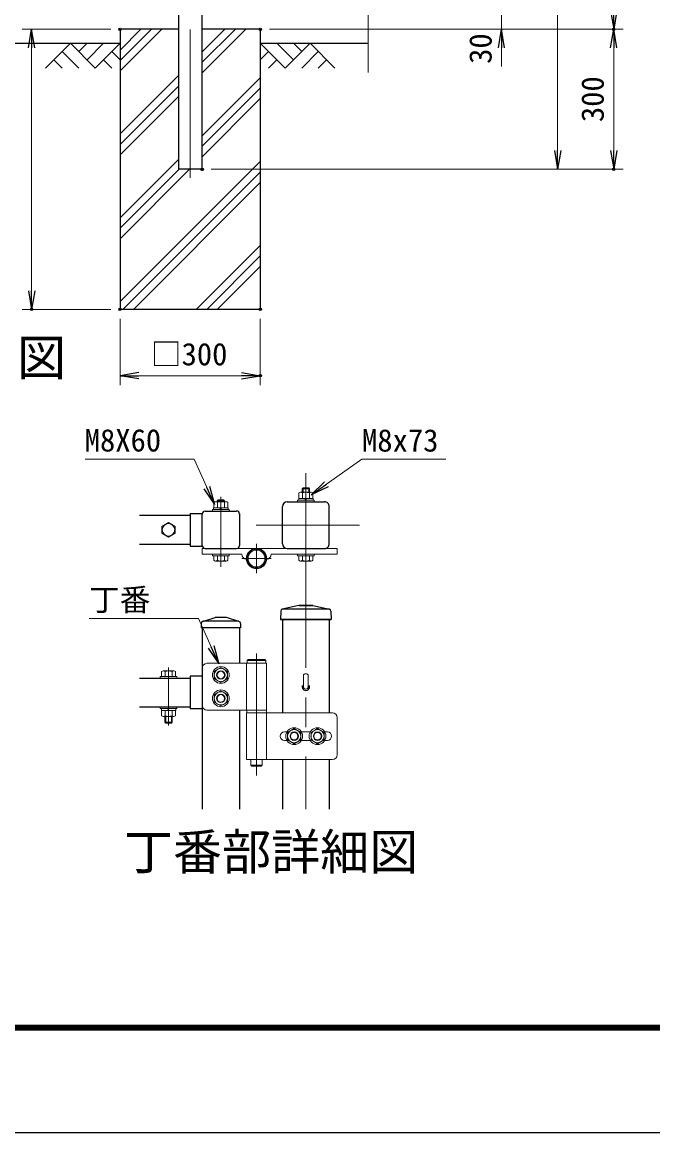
# Model space of a CAD drawing. Units: millimetres, scale not verified. Extents: x -4200 to 4200, y -2970 to 2970.
# Drawn here: x -1950 to -601, y -2970 to -592 of the extents above; entities that cross this region are included whole.
import ezdxf
from ezdxf.enums import TextEntityAlignment as Align

# ---------------------------------------------------------------- set-up
doc = ezdxf.new("R2010")
doc.units = ezdxf.units.MM
doc.header["$LTSCALE"] = 10
doc.header["$PDMODE"] = 32
doc.header["$PDSIZE"] = 5
doc.linetypes.add('USER1', pattern=[50.8, 31.75, -6.35, 6.35, -6.35])
for name, color, linetype, lineweight in [('0-0_D-TTL-TXT', 7, 'Continuous', 25), ('0-1_D-STR3', 3, 'Continuous', 13), ('0-2_D-BMK', 2, 'USER1', 13), ('0-3_D-STR1', 1, 'Continuous', 25), ('0-4_LAYER04', 7, 'Continuous', 25), ('0-5_D-BGD', 7, 'Continuous', 25), ('0-6_D-STR-TXT', 7, 'Continuous', 25), ('0-7_D-STR-DIM', 7, 'Continuous', 13), ('0-8_0', 7, 'Continuous', 25), ('0-9_Defpoints', 6, 'Continuous', 25), ('0-A_D-DCR-HCH', 7, 'Continuous', 13), ('0-B_D-STR2', 7, 'Continuous', 13), ('0-D_D-TTL', 7, 'Continuous', 25)]:
    doc.layers.add(name, color=color, linetype=linetype, lineweight=lineweight)
doc.styles.add('ＭＳ ゴシック', font='')
doc.styles.get('ＭＳ ゴシック').set_extended_font_data('MS Gothic')

# ---------------------------------------------------------------- blocks, each defined once
blk = doc.blocks.new('_Open')
at = {"layer": '0-8_0'}
blk.add_line((-10, 1.667), (0, 0), dxfattribs=at)
blk.add_lwpolyline([(-10, -1.667), (0, 0), (-10, 0)], dxfattribs=at)

msp = doc.modelspace()

# ---------------------------------------------------------------- linework, layer by layer
at = {"layer": '0-1_D-STR3'}
for p, q in [((-1351.06, -1590.85), (-1349.06, -1588.85)), ((-1351.06, -1598.64), (-1351.06, -1590.85)), ((-1337.06, -1598.64), (-1337.06, -1588.85)), ((-1335.06, -1598.64), (-1335.06, -1590.85)), ((-1533.06, -1616.85), (-1531.06, -1614.85)), ((-1533.06, -1618.64), (-1533.06, -1616.85)), ((-1519.06, -1618.64), (-1519.06, -1614.85)), ((-1517.06, -1618.64), (-1517.06, -1616.85)), ((-1361.06, -1618.84), (-1361.06, -1615.64)), ((-1361.06, -1615.64), (-1325.06, -1615.64)), ((-1358.46, -1615.64), (-1327.66, -1615.64)), ((-1358.06, -1611.64), (-1358.06, -1600.04)), ((-1358.06, -1611.64), (-1328.06, -1611.64)), ((-1354.61, -1598.64), (-1331.52, -1598.64)), ((-1350.56, -1611.64), (-1350.56, -1600.04)), ((-1345.19, -1615.64), (-1342.88, -1611.64)), ((-1343.81, -1615.64), (-1341.5, -1611.64)), ((-1335.56, -1611.64), (-1335.56, -1600.04)), ((-1328.06, -1611.64), (-1328.06, -1600.04)), ((-1327.66, -1615.64), (-1327.66, -1611.64)), ((-1325.06, -1618.84), (-1325.06, -1615.64)), ((-1543.06, -1638.84), (-1543.06, -1635.64)), ((-1543.06, -1635.64), (-1507.06, -1635.64)), ((-1507.06, -1638.84), (-1543.06, -1638.84)), ((-1540.46, -1635.64), (-1509.66, -1635.64)), ((-1540.06, -1631.64), (-1540.06, -1620.04)), ((-1540.06, -1631.64), (-1510.06, -1631.64)), ((-1536.61, -1618.64), (-1513.52, -1618.64)), ((-1532.56, -1631.64), (-1532.56, -1620.04)), ((-1527.19, -1635.64), (-1524.88, -1631.64)), ((-1525.81, -1635.64), (-1523.5, -1631.64)), ((-1517.56, -1631.64), (-1517.56, -1620.04)), ((-1510.06, -1631.64), (-1510.06, -1620.04)), ((-1509.66, -1635.64), (-1509.66, -1631.64)), ((-1507.06, -1638.84), (-1507.06, -1635.64)), ((-1325.06, -1618.84), (-1361.06, -1618.84)), ((-1637.06, -1663.39), (-1651.06, -1671.47)), ((-1637.06, -1663.39), (-1623.06, -1671.47)), ((-1651.06, -1671.47), (-1651.06, -1686.31)), ((-1637.06, -1694.39), (-1651.06, -1686.31)), ((-1637.06, -1694.39), (-1623.06, -1686.31)), ((-1623.06, -1671.47), (-1623.06, -1686.31)), ((-1276.26, -1718.84), (-1565.06, -1718.84)), ((-1543.06, -1730.84), (-1507.06, -1730.84)), ((-1543.06, -1734.84), (-1543.06, -1730.84)), ((-1543.06, -1734.84), (-1507.06, -1734.84)), ((-1540.06, -1743.68), (-1540.06, -1734.84)), ((-1540.06, -1734.84), (-1510.06, -1734.84)), ((-1532.57, -1743.68), (-1532.57, -1734.84)), ((-1517.54, -1743.68), (-1517.54, -1734.84)), ((-1510.06, -1743.68), (-1510.06, -1734.84)), ((-1507.06, -1734.84), (-1507.06, -1730.84)), ((-1361.06, -1730.84), (-1325.06, -1730.84)), ((-1361.06, -1734.84), (-1361.06, -1730.84)), ((-1361.06, -1734.84), (-1325.06, -1734.84)), ((-1358.06, -1743.68), (-1358.06, -1734.84)), ((-1358.06, -1734.84), (-1328.06, -1734.84)), ((-1350.57, -1743.68), (-1350.57, -1734.84)), ((-1335.54, -1743.68), (-1335.54, -1734.84)), ((-1328.06, -1743.68), (-1328.06, -1734.84)), ((-1325.06, -1734.84), (-1325.06, -1730.84)), ((-1536.31, -1745.84), (-1513.8, -1745.84)), ((-1354.31, -1745.84), (-1331.8, -1745.84)), ((-1427.06, -1964.79), (-1555.06, -1964.79)), ((-1470.26, -1964.79), (-1470.26, -2064.79)), ((-1428.66, -1958.79), (-1468.66, -1958.79)), ((-1428.66, -1964.79), (-1468.66, -1964.79)), ((-1430.66, -1956.79), (-1466.66, -1956.79)), ((-1427.06, -1964.79), (-1427.06, -2064.79)), ((-1655.06, -1993.09), (-1655.06, -1996.29)), ((-1619.06, -1993.09), (-1655.06, -1993.09)), ((-1619.06, -1996.29), (-1655.06, -1996.29)), ((-1652.06, -1993.09), (-1652.06, -1982.19)), ((-1652.06, -1993.09), (-1622.06, -1993.09)), ((-1648.31, -1981.08), (-1625.81, -1981.08)), ((-1644.56, -1993.09), (-1644.56, -1982.19)), ((-1629.56, -1993.09), (-1629.56, -1982.19)), ((-1622.06, -1993.09), (-1622.06, -1982.19)), ((-1619.06, -1993.09), (-1619.06, -1996.29)), ((-1565.06, -1974.79), (-1565.06, -2054.79)), ((-1348.26, -1990.45), (-1348.26, -2014.79)), ((-1337.86, -1990.45), (-1337.86, -2014.79)), ((-1655.06, -2058.29), (-1655.06, -2061.49)), ((-1619.06, -2058.29), (-1655.06, -2058.29)), ((-1619.06, -2061.49), (-1655.06, -2061.49)), ((-1652.06, -2065.49), (-1652.06, -2077.38)), ((-1644.56, -2065.49), (-1644.56, -2077.38)), ((-1639.2, -2065.49), (-1636.89, -2061.49)), ((-1637.81, -2065.49), (-1635.5, -2061.49)), ((-1629.56, -2065.49), (-1629.56, -2077.38)), ((-1622.06, -2065.49), (-1622.06, -2077.38)), ((-1619.06, -2058.29), (-1619.06, -2061.49)), ((-1555.06, -2064.79), (-1427.06, -2064.79)), ((-1469.66, -2064.79), (-1427.66, -2064.79)), ((-1427.66, -2064.79), (-1427.66, -2070.79)), ((-1625.81, -2078.49), (-1648.31, -2078.49)), ((-1645.06, -2091.09), (-1645.06, -2078.49)), ((-1643.06, -2093.09), (-1645.06, -2091.09)), ((-1629.06, -2091.09), (-1645.06, -2091.09)), ((-1643.06, -2093.09), (-1643.06, -2078.49)), ((-1631.06, -2093.09), (-1631.06, -2078.49)), ((-1629.06, -2091.09), (-1631.06, -2093.09)), ((-1629.06, -2091.09), (-1629.06, -2078.49)), ((-1470.26, -2070.79), (-1286.26, -2070.79)), ((-1470.26, -2070.79), (-1470.26, -2170.79)), ((-1427.06, -2070.79), (-1427.06, -2170.79)), ((-1276.26, -2080.79), (-1276.26, -2160.79)), ((-1643.06, -2093.09), (-1631.06, -2093.09)), ((-1389.06, -2111.79), (-1383.64, -2111.79)), ((-1352.47, -2111.79), (-1333.64, -2111.79)), ((-1302.47, -2111.79), (-1297.06, -2111.79)), ((-1398.06, -2120.79), (-1397.96, -2120.79)), ((-1389.06, -2129.79), (-1383.64, -2129.79)), ((-1352.47, -2129.79), (-1333.64, -2129.79)), ((-1302.47, -2129.79), (-1297.06, -2129.79)), ((-1288.06, -2120.79), (-1287.96, -2120.79)), ((-1286.26, -2170.79), (-1470.26, -2170.79)), ((-1460.66, -2170.79), (-1460.66, -2182.79)), ((-1458.66, -2184.79), (-1460.66, -2182.79)), ((-1436.66, -2182.79), (-1460.66, -2182.79)), ((-1438.66, -2184.79), (-1458.66, -2184.79)), ((-1438.66, -2184.79), (-1436.66, -2182.79)), ((-1436.66, -2170.79), (-1436.66, -2182.79))]:
    msp.add_line(p, q, dxfattribs=at)
for points in [[(-1351.06, -1590.85), (-1335.06, -1590.85), (-1337.06, -1588.85)], [(-1349.06, -1598.64), (-1349.06, -1588.85), (-1337.06, -1588.85)], [(-1533.06, -1616.85), (-1517.06, -1616.85), (-1519.06, -1614.85)], [(-1531.06, -1618.64), (-1531.06, -1614.85), (-1519.06, -1614.85)], [(-1358.46, -1615.64), (-1358.46, -1611.64), (-1327.66, -1611.64)], [(-1540.46, -1635.64), (-1540.46, -1631.64), (-1509.66, -1631.64)], [(-1565.06, -1718.84), (-1565.06, -1730.84), (-1480.01, -1730.84)], [(-1417.31, -1730.84), (-1276.26, -1730.84), (-1276.26, -1718.84)], [(-1466.66, -1956.79), (-1468.66, -1958.79), (-1468.66, -1964.79)], [(-1430.66, -1956.79), (-1428.66, -1958.79), (-1428.66, -1964.79)], [(-1652.46, -2065.49), (-1621.66, -2065.49), (-1621.66, -2061.49)], [(-1652.46, -2065.49), (-1652.46, -2061.49), (-1621.66, -2061.49)], [(-1469.66, -2064.79), (-1469.66, -2070.79), (-1427.66, -2070.79)]]:
    msp.add_lwpolyline(points, dxfattribs=at)
for points in [[(-1525.06, -1973.59), (-1539.09, -1981.69), (-1539.09, -1997.89), (-1525.06, -2005.99), (-1511.03, -1997.89), (-1511.03, -1981.69)], [(-1525.06, -2023.59), (-1539.09, -2031.69), (-1539.09, -2047.89), (-1525.06, -2055.99), (-1511.03, -2047.89), (-1511.03, -2031.69)], [(-1368.06, -2104.59), (-1382.09, -2112.69), (-1382.09, -2128.89), (-1368.06, -2136.99), (-1354.03, -2128.89), (-1354.03, -2112.69)], [(-1318.06, -2104.59), (-1332.09, -2112.69), (-1332.09, -2128.89), (-1318.06, -2136.99), (-1304.03, -2128.89), (-1304.03, -2112.69)]]:
    msp.add_lwpolyline(points, close=True, dxfattribs=at)
for centre, radius in [((-1637.06, -1678.89), 13.42), ((-1448.66, -1740.44), 21.6), ((-1448.66, -1740.44), 20), ((-1448.66, -1740.44), 18), ((-1525.06, -1989.79), 18), ((-1525.06, -1989.79), 14.07), ((-1525.06, -1989.79), 9), ((-1525.06, -1989.79), 8), ((-1525.06, -2039.79), 18), ((-1525.06, -2039.79), 14.07), ((-1525.06, -2039.79), 9), ((-1525.06, -2039.79), 8), ((-1368.06, -2120.79), 18), ((-1368.06, -2120.79), 14.07), ((-1368.06, -2120.79), 9), ((-1368.06, -2120.79), 8), ((-1318.06, -2120.79), 18), ((-1318.06, -2120.79), 14.07), ((-1318.06, -2120.79), 9), ((-1318.06, -2120.79), 8)]:
    msp.add_circle(centre, radius, dxfattribs=at)
for centre, radius, start, end in [((-1354.31, -1604.33), 5.7, 48.83491, 131.16509), ((-1343.06, -1619.43), 20.79, 68.85295, 111.14705), ((-1331.81, -1604.34), 5.7, 48.86505, 131.13495), ((-1536.31, -1624.33), 5.7, 48.83491, 131.16509), ((-1525.06, -1639.43), 20.79, 68.85295, 111.14705), ((-1513.81, -1624.34), 5.7, 48.86505, 131.13495), ((-1468.01, -1730.84), 12, 180, 259.73982), ((-1429.31, -1730.84), 12, 280.26018, 0), ((-1536.31, -1741.52), 4.32, 210, 330), ((-1525.06, -1731.69), 14.16, 237.93138, 302.06862), ((-1513.8, -1741.52), 4.32, 210, 330), ((-1354.31, -1741.52), 4.32, 210, 330), ((-1343.06, -1731.69), 14.16, 237.93138, 302.06862), ((-1331.8, -1741.52), 4.32, 210, 330), ((-1555.06, -1974.79), 10, 90, 180), ((-1648.31, -1987.99), 6.91, 57.13278, 122.86722), ((-1637.06, -2007.06), 25.98, 73.22135, 106.77865), ((-1625.81, -1987.99), 6.91, 57.13278, 122.86722), ((-1343.06, -2014.79), 5.2, 180, 0), ((-1555.06, -2054.79), 10, 180, 270), ((-1648.31, -2071.58), 6.91, 237.13278, 302.86722), ((-1637.06, -2052.51), 25.98, 253.22135, 286.77865), ((-1625.81, -2071.58), 6.91, 237.13278, 302.86722), ((-1286.26, -2080.79), 10, 0, 90), ((-1389.06, -2120.79), 9, 90, 180), ((-1297.06, -2120.79), 9, 0, 90), ((-1389.06, -2120.79), 9, 180, 270), ((-1297.06, -2120.79), 9, 270, 0), ((-1286.26, -2160.79), 10, 270, 0)]:
    msp.add_arc(centre, radius, start, end, dxfattribs=at)
msp.add_ellipse((-1343.06, -1990.48), major_axis=(-5.2, 0), ratio=0.649974, start_param=3.1415927, end_param=6.2831853, dxfattribs=at)
at = {"layer": '0-2_D-BMK'}
for p, q in [((-1590.61, 1424.07), (-1590.61, -937.01)), ((-1343.06, -1656.62), (-1343.06, -1557.61)), ((-1525.06, -1758.47), (-1525.06, -1608.49)), ((-1343.06, -1656.62), (-1343.06, -2277.29)), ((-1228.66, -1668.84), (-1449.52, -1668.85)), ((-1448.66, -1771.82), (-1448.66, -1709.07)), ((-1417.28, -1740.44), (-1480.03, -1740.44)), ((-1448.55, -1943.72), (-1448.55, -2204.67)), ((-1637.06, -2097.98), (-1637.06, -1973.8))]:
    msp.add_line(p, q, dxfattribs=at)
at = {"layer": '0-3_D-STR1'}
for p, q in [((-1615.61, -444.51), (-1615.61, -907.01)), ((-1565.61, -444.51), (-1565.61, -907.01)), ((-1565.61, -907.01), (-1615.61, -907.01)), ((-1558.66, -1638.84), (-1491.46, -1638.84)), ((-1393.06, -1708.64), (-1393.06, -1629.04)), ((-1382.86, -1618.84), (-1303.26, -1618.84)), ((-1293.06, -1708.64), (-1293.06, -1629.04)), ((-1699.24, -1647.84), (-1591.06, -1647.84)), ((-1591.06, -1643.99), (-1591.06, -1713.79)), ((-1591.06, -1643.99), (-1565.06, -1643.99)), ((-1565.06, -1712.44), (-1565.06, -1645.34)), ((-1485.06, -1643.84), (-1485.06, -1712.44)), ((-1699.24, -1709.84), (-1591.06, -1709.84)), ((-1591.06, -1713.79), (-1565.06, -1713.79)), ((-1558.66, -1718.84), (-1491.46, -1718.84)), ((-1382.86, -1718.84), (-1303.26, -1718.84)), ((-1396.74, -1852.79), (-1397.06, -1870.79)), ((-1396.74, -1852.79), (-1397.06, -1870.79)), ((-1358.06, -1840.79), (-1393.64, -1848.96)), ((-1358.06, -1840.79), (-1393.64, -1848.96)), ((-1293.23, -1848.79), (-1392.88, -1848.79)), ((-1358.06, -1840.79), (-1328.06, -1840.79)), ((-1328.06, -1840.79), (-1358.06, -1840.79)), ((-1328.06, -1840.79), (-1292.47, -1848.96)), ((-1328.06, -1840.79), (-1292.47, -1848.96)), ((-1289.37, -1852.79), (-1289.06, -1870.79)), ((-1563.67, -1875), (-1537.06, -1866.78)), ((-1487.13, -1874.78), (-1562.26, -1874.78)), ((-1513.06, -1866.78), (-1537.06, -1866.78)), ((-1486.44, -1875), (-1513.06, -1866.78)), ((-1397.06, -1870.79), (-1289.06, -1870.79)), ((-1289.06, -1870.79), (-1397.06, -1870.79)), ((-1393.06, -1870.79), (-1393.06, -2070.79)), ((-1293.06, -1870.79), (-1293.06, -2070.79)), ((-1567.06, -1879.58), (-1567.06, -1888.78)), ((-1483.06, -1888.78), (-1567.06, -1888.78)), ((-1565.06, -1888.78), (-1565.06, -2277.29)), ((-1485.06, -1888.78), (-1485.06, -1964.75)), ((-1483.06, -1879.58), (-1483.06, -1888.78)), ((-1699.24, -1996.29), (-1591.06, -1996.29)), ((-1591.06, -1992.29), (-1591.06, -2062.29)), ((-1565.06, -1992.29), (-1591.06, -1992.29)), ((-1699.24, -2058.29), (-1591.06, -2058.29)), ((-1565.06, -2062.29), (-1591.06, -2062.29)), ((-1485.06, -2064.75), (-1485.06, -2277.29)), ((-1393.06, -2170.79), (-1393.06, -2277.29)), ((-1293.06, -2170.79), (-1293.06, -2277.29))]:
    msp.add_line(p, q, dxfattribs=at)
for centre, radius, start, end in [((-1558.66, -1645.24), 6.4, 90.00001, 179.99999), ((-1491.46, -1645.24), 6.4, 359.9993, 90.00003), ((-1382.86, -1629.04), 10.2, 90.00031, 179.99985), ((-1303.26, -1629.04), 10.2, 0, 90.00028), ((-1382.86, -1708.64), 10.2, 179.99984, 269.99973), ((-1303.26, -1708.64), 10.2, 269.9997, 0), ((-1558.66, -1712.44), 6.4, 179.99928, 270.00003), ((-1491.46, -1712.44), 6.4, 270, 359.99916), ((-1392.74, -1852.86), 4, 102.93782, 179), ((-1392.74, -1852.86), 4, 102.93782, 179), ((-1293.37, -1852.86), 4, 1, 77.06218), ((-1562.26, -1879.58), 4.8, 90, 180), ((-1487.86, -1879.58), 4.8, 0, 72.84994), ((-1343.06, -2014.79), 8, 162.5424, 17.4576)]:
    msp.add_arc(centre, radius, start, end, dxfattribs=at)
at = {"layer": '0-4_LAYER04'}
for p, q in [((-1740.61, -607.01), (-1740.61, -1207.01)), ((-1615.61, -607.01), (-1740.61, -607.01)), ((-1440.61, -607.01), (-1565.61, -607.01)), ((-1440.61, -607.01), (-1440.61, -1207.01)), ((-1440.61, -1207.01), (-1740.61, -1207.01))]:
    msp.add_line(p, q, dxfattribs=at)
at = {"layer": '0-5_D-BGD'}
for p, q in [((-2470.61, -637.01), (-1740.61, -637.01)), ((-1440.61, -637.01), (-1209.92, -637.01))]:
    msp.add_line(p, q, dxfattribs=at)
at = {"layer": '0-6_D-STR-TXT', "lineweight": 13}
for points in [[(-1815.81, -1527.62), (-1582.22, -1527.62), (-1539.62, -1622.81)], [(-1043.71, -1527.83), (-1223.02, -1527.83), (-1330.17, -1603.19)], [(-1806.58, -1869.04), (-1572.99, -1869.04), (-1530.39, -1964.23)]]:
    msp.add_lwpolyline(points, dxfattribs=at)
at = {"layer": '0-7_D-STR-DIM'}
for p, q in [((-804.29, -867.01), (-804.29, 1287.99)), ((-924.29, -607.01), (-924.29, -577.01)), ((-1760.61, -607.01), (-1950.03, -607.01)), ((-1420.61, -607.01), (-664.29, -607.01)), ((-1420.61, -607.01), (-664.29, -607.01)), ((-1420.61, -607.01), (-904.29, -607.01)), ((-1930.03, -647.01), (-1930.03, -1167.01)), ((-924.29, -647.01), (-924.29, -687.01)), ((-684.29, -647.01), (-684.29, -867.01)), ((-1545.61, -907.01), (-664.29, -907.01)), ((-1544.84, -907.01), (-784.29, -907.01)), ((-1760.61, -1207.01), (-1950.03, -1207.01)), ((-1740.61, -1227.01), (-1740.61, -1368.95)), ((-1440.61, -1227.01), (-1440.61, -1368.95)), ((-1700.61, -1348.95), (-1480.61, -1348.95))]:
    msp.add_line(p, q, dxfattribs=at)
at = {"layer": '0-9_Defpoints'}
for p in [(-1740.61, -607.01), (-1440.61, -607.01), (-1440.61, -607.01), (-684.29, -607.01), (-1565.61, -907.01), (-1564.84, -907.01), (-684.29, -907.01), (-1930.03, -1207.01), (-1740.61, -1207.01), (-1740.61, -1207.01), (-1440.61, -1207.01), (-1440.61, -1348.95)]:
    msp.add_point(p, dxfattribs=at)
at = {"layer": '0-A_D-DCR-HCH'}
for p, q in [((-1740.61, -696.45), (-1651.17, -607.01)), ((-1740.61, -674), (-1673.62, -607.01)), ((-1740.61, -651.55), (-1696.07, -607.01)), ((-1565.61, -701.05), (-1471.56, -607.01)), ((-1565.61, -678.6), (-1494.01, -607.01)), ((-1565.61, -656.15), (-1516.46, -607.01)), ((-1847.03, -637.01), (-1900.24, -690.22)), ((-1847.03, -637.01), (-1793.82, -690.22)), ((-1829.29, -654.75), (-1811.56, -637.01)), ((-1811.56, -672.49), (-1776.08, -637.01)), ((-1793.82, -690.22), (-1740.61, -637.01)), ((-1277.06, -637.01), (-1440.61, -637.01)), ((-1387.4, -690.22), (-1440.61, -637.01)), ((-1369.66, -672.49), (-1405.13, -637.01)), ((-1334.18, -637.01), (-1387.4, -690.22)), ((-1351.83, -654.84), (-1369.66, -637.01)), ((-1334.18, -637.01), (-1280.97, -690.22)), ((-1864.77, -654.75), (-1829.13, -690.22)), ((-1758.34, -654.75), (-1740.61, -672.4)), ((-1422.87, -654.75), (-1440.61, -672.41)), ((-1316.45, -654.75), (-1352.08, -690.22)), ((-1882.51, -672.49), (-1864.69, -690.22)), ((-1776.08, -672.49), (-1758.26, -690.22)), ((-1405.13, -672.49), (-1422.95, -690.22)), ((-1298.71, -672.49), (-1316.53, -690.22)), ((-1740.61, -831.16), (-1615.61, -706.15)), ((-1565.61, -835.76), (-1440.61, -710.76)), ((-1740.61, -853.61), (-1615.61, -728.6)), ((-1565.61, -858.21), (-1440.61, -733.21)), ((-1740.61, -876.06), (-1615.61, -751.05)), ((-1565.61, -880.66), (-1440.61, -755.66)), ((-1740.61, -1010.76), (-1615.61, -885.76)), ((-1740.61, -1190.37), (-1440.61, -890.37)), ((-1740.61, -1055.66), (-1591.96, -907.01)), ((-1740.61, -1033.21), (-1614.41, -907.01)), ((-1734.8, -1207.01), (-1440.61, -912.82)), ((-1712.35, -1207.01), (-1440.61, -935.27)), ((-1577.65, -1207.01), (-1440.61, -1069.97)), ((-1555.2, -1207.01), (-1440.61, -1092.42)), ((-1532.75, -1207.01), (-1440.61, -1114.87))]:
    msp.add_line(p, q, dxfattribs=at)
at = {"layer": '0-B_D-STR2'}
msp.add_line((-1209.92, -700.01), (-1209.92, 362.84), dxfattribs=at)
at = {"layer": '0-D_D-TTL', "color": 2}
msp.add_lwpolyline([(-4200, 2970), (4200, 2970), (4200, -2970), (-4200, -2970)], close=True, dxfattribs=at)
at = {"layer": '0-D_D-TTL'}
for points in [[(-3930, 2750), (3930, 2750), (3930, -2750), (-3930, -2750)], [(-3927.5, 2747.5), (3927.5, 2747.5), (3927.5, -2747.5), (-3927.5, -2747.5)], [(-3925, 2745), (3925, 2745), (3925, -2745), (-3925, -2745)], [(-3922.5, 2742.5), (3922.5, 2742.5), (3922.5, -2742.5), (-3922.5, -2742.5)], [(-3920, 2740), (3920, 2740), (3920, -2740), (-3920, -2740)]]:
    msp.add_lwpolyline(points, close=True, dxfattribs=at)

# ---------------------------------------------------------------- block references
at = {"layer": '0-6_D-STR-TXT', "xscale": 4, "yscale": 4}
for p, rotation in [((-1538.8, -1624.63), 294.10901), ((-1331.81, -1604.34), 215.11702), ((-1529.57, -1966.05), 294.10901)]:
    msp.add_blockref('_Open', p, dxfattribs=dict(at, rotation=rotation))
at = {"layer": '0-7_D-STR-DIM', "xscale": 4, "yscale": 4}
for p, rotation in [((-684.29, -607.01), 270), ((-1930.03, -607.01), 90), ((-924.29, -607.01), 90), ((-684.29, -607.01), 90), ((-804.29, -907.01), 270), ((-684.29, -907.01), 270), ((-1930.03, -1207.01), 270), ((-1740.61, -1348.95), 180)]:
    msp.add_blockref('_Open', p, dxfattribs=dict(at, rotation=rotation))
msp.add_blockref('_Open', (-1440.61, -1348.95), dxfattribs=at)

# ---------------------------------------------------------------- texts
at = {"layer": '0-0_D-TTL-TXT', "style": 'ＭＳ ゴシック'}
for s, p in [('正\u3000面\u3000図', (-2381.32, -1371.84)), ('丁番部詳細図', (-1732.52, -2429.96))]:
    msp.add_text(s, height=76.98, dxfattribs=at).set_placement(p, align=Align.BOTTOM_LEFT)
at = {"layer": '0-6_D-STR-TXT', "style": 'ＭＳ ゴシック'}
for s, p in [('M8X60', (-1816.44, -1525.65)), ('M8x73', (-1222.9, -1525.88)), ('丁番', (-1807.21, -1867.07))]:
    msp.add_text(s, height=48.09, dxfattribs=at).set_placement(p, align=Align.BOTTOM_LEFT)
at = {"layer": '0-7_D-STR-DIM', "style": 'ＭＳ ゴシック'}
for s, p in [('30', (-931.04, -681.18)), ('300', (-691.04, -805.89))]:
    msp.add_text(s, height=48.09, rotation=90, dxfattribs=at).set_placement(p, align=Align.BOTTOM_LEFT)
msp.add_text('□300', height=48.09, dxfattribs=at).set_placement((-1674.76, -1341.19), align=Align.BOTTOM_LEFT)

doc.saveas('drawing.dxf')
